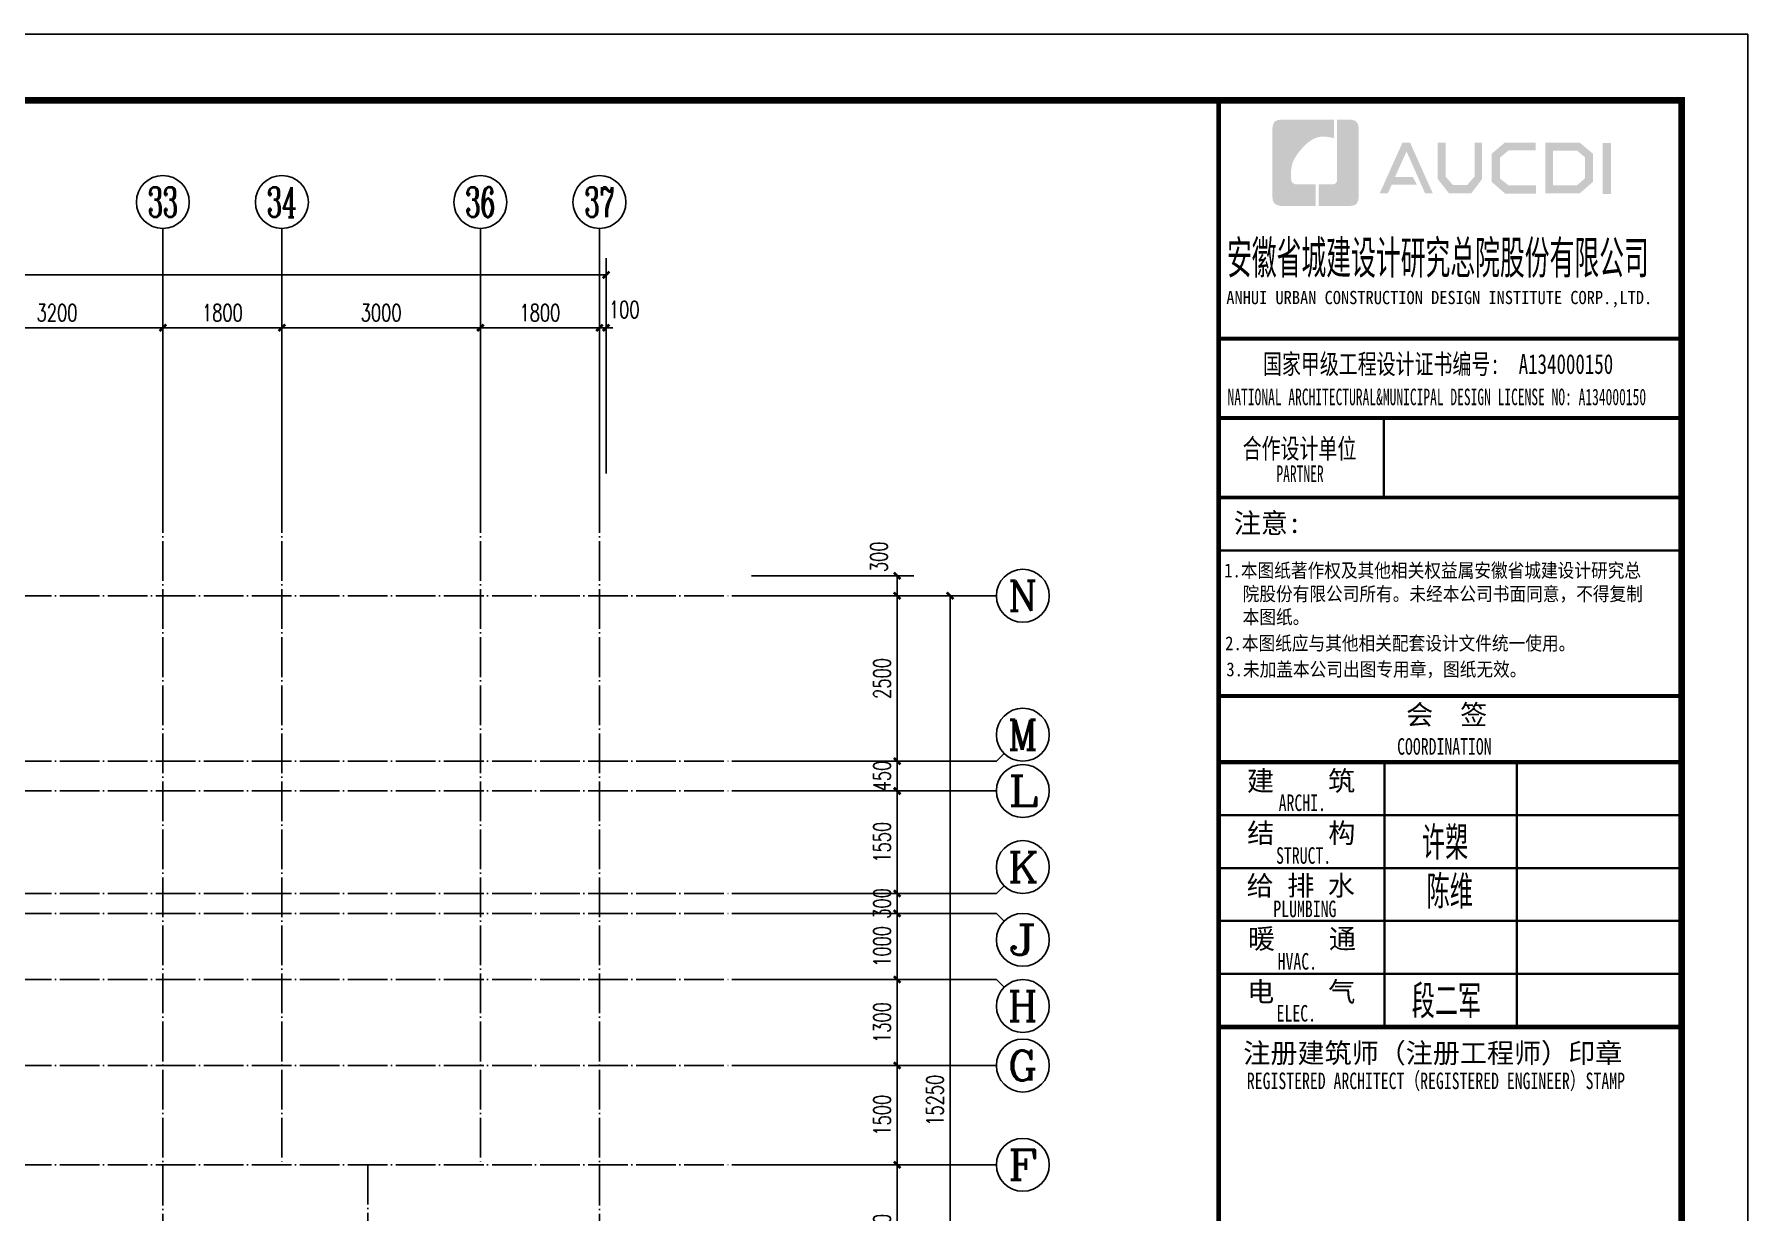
# Model space of a CAD drawing. Extents: x 393367 to 3005760, y 4998 to 826018.
# Drawn here: x 2398091 to 2423993, y 361369 to 379162 of the extents above; entities that cross this region are included whole.
import ezdxf
from ezdxf.enums import TextEntityAlignment as Align

# ---------------------------------------------------------------- set-up
doc = ezdxf.new("R2010")
doc.units = 0
doc.header["$LTSCALE"] = 1000
doc.linetypes.add('DOTE', pattern=[2.42, 2, -0.2, 0.02, -0.2])
doc.layers.get('0').update_dxf_attribs({"linetype": 'CONTINUOUS'})
doc.layers.get('Defpoints').update_dxf_attribs({"linetype": 'CONTINUOUS'})
for name, color, linetype in [('-TK', 7, 'CONTINUOUS'), ('AXIS', 3, 'CONTINUOUS'), ('AXIS_TEXT', 7, 'CONTINUOUS'), ('DOTE', 8, 'DOTE'), ('PUB_TITLE', 4, 'CONTINUOUS'), ('图框', 7, 'CONTINUOUS'), ('图签文字', 4, 'CONTINUOUS')]:
    doc.layers.add(name, color=color, linetype=linetype)
doc.layers.add('yichutu', color=7, linetype='CONTINUOUS', true_color=0xffffff, plot=False)
doc.styles.add('_TCH_AXIS', font='COMPLEX', dxfattribs={"bigfont": 'GBCBIG'})
doc.styles.add('_TCH_DIM_T3', font='SIMPLEX', dxfattribs={"width": 0.705882, "bigfont": 'GBCBIG'})
doc.styles.add('COMPLEX', font='COMPLEX')
doc.styles.add('HT', font='simhei.ttf')
doc.styles.add('建筑图签-1', font='simhei.ttf', dxfattribs={"width": 0.7})
doc.styles.add('建筑图签-2', font='TXT.shx', dxfattribs={"width": 0.5, "bigfont": 'HZTXT.shx'})
doc.dimstyles.new('_TCH_ARCH&&100', dxfattribs={"dimtxt": 255, "dimasz": 100, "dimexe": 250, "dimexo": 300, "dimgap": 100, "dimtad": 1, "dimdec": 0, "dimzin": 0, "dimdsep": 46, "dimtxsty": '_TCH_DIM_T3', "dimblk": 'ARCHTICK', "dimcen": 0.09, "dimclrt": 7, "dimazin": 2, "dimtfac": 1, "dimtdec": 0, "dimtix": 1, "dimtmove": 2, "dimatfit": 3, "dimldrblk": 'ARCHTICK', "dimfxl": 1, "dimtolj": 1, "dimtzin": 0, "dimarcsym": 0})

# ---------------------------------------------------------------- blocks, each defined once
blk = doc.blocks.new('_ArchTick')
at = {"color": 0, "linetype": 'ByBlock', "const_width": 0.4}
blk.add_lwpolyline([(-0.5, -0.5), (0.5, 0.5)], dxfattribs=at)
blk = doc.blocks.new('*D555')
at = {"layer": 'AXIS', "color": 0, "lineweight": -2, "transparency": 16777216}
for p, q in [((2406635, 372527), (2406635, 374977)), ((2406735, 372527), (2406735, 374977)), ((2406635, 374727), (2406535, 374727)), ((2406635, 374727), (2406735, 374727)), ((2406735, 374727), (2406835, 374727))]:
    blk.add_line(p, q, dxfattribs=at)
at = {"layer": 'Defpoints', "color": 0, "transparency": 16777216}
for p in [(2406735, 374727), (2406635, 372227), (2406735, 372227)]:
    blk.add_point(p, dxfattribs=at)
at = {"layer": 'AXIS', "color": 0, "lineweight": -2, "transparency": 16777216, "xscale": 100, "yscale": 100, "zscale": 100}
blk.add_blockref('_ArchTick', (2406635, 374727), dxfattribs=at)
at = {"layer": 'AXIS', "color": 0, "lineweight": -2, "transparency": 16777216, "xscale": 100, "yscale": 100, "zscale": 100, "rotation": 180}
blk.add_blockref('_ArchTick', (2406735, 374727), dxfattribs=at)
at = {"layer": 'AXIS', "color": 7, "transparency": 16777216, "insert": (2407010, 375002), "char_height": 255, "attachment_point": 5, "style": '_TCH_DIM_T3'}
blk.add_mtext('\\A1;100', dxfattribs=at)
blk = doc.blocks.new('*D556')
at = {"layer": 'AXIS', "color": 0, "lineweight": -2, "transparency": 16777216}
for p, q in [((2404835, 372527), (2404835, 374977)), ((2406635, 372527), (2406635, 374977)), ((2404835, 374727), (2406635, 374727))]:
    blk.add_line(p, q, dxfattribs=at)
at = {"layer": 'Defpoints', "color": 0, "transparency": 16777216}
for p in [(2406635, 374727), (2404835, 372227), (2406635, 372227)]:
    blk.add_point(p, dxfattribs=at)
at = {"layer": 'AXIS', "color": 0, "lineweight": -2, "transparency": 16777216, "xscale": 100, "yscale": 100, "zscale": 100, "rotation": 180}
blk.add_blockref('_ArchTick', (2404835, 374727), dxfattribs=at)
at = {"layer": 'AXIS', "color": 0, "lineweight": -2, "transparency": 16777216, "xscale": 100, "yscale": 100, "zscale": 100}
blk.add_blockref('_ArchTick', (2406635, 374727), dxfattribs=at)
at = {"layer": 'AXIS', "color": 7, "transparency": 16777216, "insert": (2405735, 374954), "char_height": 255, "attachment_point": 5, "style": '_TCH_DIM_T3'}
blk.add_mtext('\\A1;1800', dxfattribs=at)
blk = doc.blocks.new('*D557')
at = {"layer": 'AXIS', "color": 0, "lineweight": -2, "transparency": 16777216}
for p, q in [((2401835, 372527), (2401835, 374977)), ((2404835, 372527), (2404835, 374977)), ((2401835, 374727), (2404835, 374727))]:
    blk.add_line(p, q, dxfattribs=at)
at = {"layer": 'Defpoints', "color": 0, "transparency": 16777216}
for p in [(2404835, 374727), (2401835, 372227), (2404835, 372227)]:
    blk.add_point(p, dxfattribs=at)
at = {"layer": 'AXIS', "color": 0, "lineweight": -2, "transparency": 16777216, "xscale": 100, "yscale": 100, "zscale": 100, "rotation": 180}
blk.add_blockref('_ArchTick', (2401835, 374727), dxfattribs=at)
at = {"layer": 'AXIS', "color": 0, "lineweight": -2, "transparency": 16777216, "xscale": 100, "yscale": 100, "zscale": 100}
blk.add_blockref('_ArchTick', (2404835, 374727), dxfattribs=at)
at = {"layer": 'AXIS', "color": 7, "transparency": 16777216, "insert": (2403335, 374954), "char_height": 255, "attachment_point": 5, "style": '_TCH_DIM_T3'}
blk.add_mtext('\\A1;3000', dxfattribs=at)
blk = doc.blocks.new('*D558')
at = {"layer": 'AXIS', "color": 0, "lineweight": -2, "transparency": 16777216}
for p, q in [((2400035, 372527), (2400035, 374977)), ((2401835, 372527), (2401835, 374977)), ((2400035, 374727), (2401835, 374727))]:
    blk.add_line(p, q, dxfattribs=at)
at = {"layer": 'Defpoints', "color": 0, "transparency": 16777216}
for p in [(2401835, 374727), (2400035, 372227), (2401835, 372227)]:
    blk.add_point(p, dxfattribs=at)
at = {"layer": 'AXIS', "color": 0, "lineweight": -2, "transparency": 16777216, "xscale": 100, "yscale": 100, "zscale": 100, "rotation": 180}
blk.add_blockref('_ArchTick', (2400035, 374727), dxfattribs=at)
at = {"layer": 'AXIS', "color": 0, "lineweight": -2, "transparency": 16777216, "xscale": 100, "yscale": 100, "zscale": 100}
blk.add_blockref('_ArchTick', (2401835, 374727), dxfattribs=at)
at = {"layer": 'AXIS', "color": 7, "transparency": 16777216, "insert": (2400935, 374954), "char_height": 255, "attachment_point": 5, "style": '_TCH_DIM_T3'}
blk.add_mtext('\\A1;1800', dxfattribs=at)
blk = doc.blocks.new('*D559')
at = {"layer": 'AXIS', "color": 0, "lineweight": -2, "transparency": 16777216}
for p, q in [((2396835, 372527), (2396835, 374977)), ((2400035, 372527), (2400035, 374977)), ((2396835, 374727), (2400035, 374727))]:
    blk.add_line(p, q, dxfattribs=at)
at = {"layer": 'Defpoints', "color": 0, "transparency": 16777216}
for p in [(2400035, 374727), (2396835, 372227), (2400035, 372227)]:
    blk.add_point(p, dxfattribs=at)
at = {"layer": 'AXIS', "color": 0, "lineweight": -2, "transparency": 16777216, "xscale": 100, "yscale": 100, "zscale": 100, "rotation": 180}
blk.add_blockref('_ArchTick', (2396835, 374727), dxfattribs=at)
at = {"layer": 'AXIS', "color": 0, "lineweight": -2, "transparency": 16777216, "xscale": 100, "yscale": 100, "zscale": 100}
blk.add_blockref('_ArchTick', (2400035, 374727), dxfattribs=at)
at = {"layer": 'AXIS', "color": 7, "transparency": 16777216, "insert": (2398435, 374954), "char_height": 255, "attachment_point": 5, "style": '_TCH_DIM_T3'}
blk.add_mtext('\\A1;3200', dxfattribs=at)
blk = doc.blocks.new('*D572')
at = {"layer": 'AXIS', "color": 0, "lineweight": -2, "transparency": 16777216}
for p, q in [((2408935, 362077), (2411385, 362077)), ((2411135, 359977), (2411135, 362077)), ((2408935, 359977), (2411385, 359977))]:
    blk.add_line(p, q, dxfattribs=at)
at = {"layer": 'Defpoints', "color": 0, "transparency": 16777216}
for p in [(2408635, 362077), (2411135, 362077), (2408635, 359977)]:
    blk.add_point(p, dxfattribs=at)
at = {"layer": 'AXIS', "color": 0, "lineweight": -2, "transparency": 16777216, "xscale": 100, "yscale": 100, "zscale": 100}
for p, rotation in [((2411135, 362077), 90), ((2411135, 359977), 270)]:
    blk.add_blockref('_ArchTick', p, dxfattribs=dict(at, rotation=rotation))
at = {"layer": 'AXIS', "color": 7, "transparency": 16777216, "insert": (2410907, 361027), "char_height": 255, "attachment_point": 5, "rotation": 90, "style": '_TCH_DIM_T3'}
blk.add_mtext('\\A1;2100', dxfattribs=at)
blk = doc.blocks.new('*D573')
at = {"layer": 'AXIS', "color": 0, "lineweight": -2, "transparency": 16777216}
for p, q in [((2408935, 363577), (2411385, 363577)), ((2411135, 362077), (2411135, 363577)), ((2408935, 362077), (2411385, 362077))]:
    blk.add_line(p, q, dxfattribs=at)
at = {"layer": 'Defpoints', "color": 0, "transparency": 16777216}
for p in [(2408635, 363577), (2411135, 363577), (2408635, 362077)]:
    blk.add_point(p, dxfattribs=at)
at = {"layer": 'AXIS', "color": 0, "lineweight": -2, "transparency": 16777216, "xscale": 100, "yscale": 100, "zscale": 100}
for p, rotation in [((2411135, 363577), 90), ((2411135, 362077), 270)]:
    blk.add_blockref('_ArchTick', p, dxfattribs=dict(at, rotation=rotation))
at = {"layer": 'AXIS', "color": 7, "transparency": 16777216, "insert": (2410907, 362827), "char_height": 255, "attachment_point": 5, "rotation": 90, "style": '_TCH_DIM_T3'}
blk.add_mtext('\\A1;1500', dxfattribs=at)
blk = doc.blocks.new('*D574')
at = {"layer": 'AXIS', "color": 0, "lineweight": -2, "transparency": 16777216}
for p, q in [((2408935, 364877), (2411385, 364877)), ((2411135, 363577), (2411135, 364877)), ((2408935, 363577), (2411385, 363577))]:
    blk.add_line(p, q, dxfattribs=at)
at = {"layer": 'Defpoints', "color": 0, "transparency": 16777216}
for p in [(2408635, 364877), (2411135, 364877), (2408635, 363577)]:
    blk.add_point(p, dxfattribs=at)
at = {"layer": 'AXIS', "color": 0, "lineweight": -2, "transparency": 16777216, "xscale": 100, "yscale": 100, "zscale": 100}
for p, rotation in [((2411135, 364877), 90), ((2411135, 363577), 270)]:
    blk.add_blockref('_ArchTick', p, dxfattribs=dict(at, rotation=rotation))
at = {"layer": 'AXIS', "color": 7, "transparency": 16777216, "insert": (2410907, 364227), "char_height": 255, "attachment_point": 5, "rotation": 90, "style": '_TCH_DIM_T3'}
blk.add_mtext('\\A1;1300', dxfattribs=at)
blk = doc.blocks.new('*D575')
at = {"layer": 'AXIS', "color": 0, "lineweight": -2, "transparency": 16777216}
for p, q in [((2408935, 365877), (2411385, 365877)), ((2411135, 364877), (2411135, 365877)), ((2408935, 364877), (2411385, 364877))]:
    blk.add_line(p, q, dxfattribs=at)
at = {"layer": 'Defpoints', "color": 0, "transparency": 16777216}
for p in [(2408635, 365877), (2411135, 365877), (2408635, 364877)]:
    blk.add_point(p, dxfattribs=at)
at = {"layer": 'AXIS', "color": 0, "lineweight": -2, "transparency": 16777216, "xscale": 100, "yscale": 100, "zscale": 100}
for p, rotation in [((2411135, 365877), 90), ((2411135, 364877), 270)]:
    blk.add_blockref('_ArchTick', p, dxfattribs=dict(at, rotation=rotation))
at = {"layer": 'AXIS', "color": 7, "transparency": 16777216, "insert": (2410907, 365377), "char_height": 255, "attachment_point": 5, "rotation": 90, "style": '_TCH_DIM_T3'}
blk.add_mtext('\\A1;1000', dxfattribs=at)
blk = doc.blocks.new('*D576')
at = {"layer": 'AXIS', "color": 0, "lineweight": -2, "transparency": 16777216}
for p, q in [((2411135, 366177), (2411135, 366277)), ((2408935, 366177), (2411385, 366177)), ((2411135, 365877), (2411135, 366177)), ((2408935, 365877), (2411385, 365877)), ((2411135, 365877), (2411135, 365777))]:
    blk.add_line(p, q, dxfattribs=at)
at = {"layer": 'Defpoints', "color": 0, "transparency": 16777216}
for p in [(2408635, 366177), (2411135, 366177), (2408635, 365877)]:
    blk.add_point(p, dxfattribs=at)
at = {"layer": 'AXIS', "color": 0, "lineweight": -2, "transparency": 16777216, "xscale": 100, "yscale": 100, "zscale": 100}
for p, rotation in [((2411135, 366177), 270), ((2411135, 365877), 90)]:
    blk.add_blockref('_ArchTick', p, dxfattribs=dict(at, rotation=rotation))
at = {"layer": 'AXIS', "color": 7, "transparency": 16777216, "insert": (2410907, 366027), "char_height": 255, "attachment_point": 5, "rotation": 90, "style": '_TCH_DIM_T3'}
blk.add_mtext('\\A1;300', dxfattribs=at)
blk = doc.blocks.new('*D577')
at = {"layer": 'AXIS', "color": 0, "lineweight": -2, "transparency": 16777216}
for p, q in [((2408935, 367727), (2411385, 367727)), ((2411135, 366177), (2411135, 367727)), ((2408935, 366177), (2411385, 366177))]:
    blk.add_line(p, q, dxfattribs=at)
at = {"layer": 'Defpoints', "color": 0, "transparency": 16777216}
for p in [(2408635, 367727), (2411135, 367727), (2408635, 366177)]:
    blk.add_point(p, dxfattribs=at)
at = {"layer": 'AXIS', "color": 0, "lineweight": -2, "transparency": 16777216, "xscale": 100, "yscale": 100, "zscale": 100}
for p, rotation in [((2411135, 367727), 90), ((2411135, 366177), 270)]:
    blk.add_blockref('_ArchTick', p, dxfattribs=dict(at, rotation=rotation))
at = {"layer": 'AXIS', "color": 7, "transparency": 16777216, "insert": (2410907, 366952), "char_height": 255, "attachment_point": 5, "rotation": 90, "style": '_TCH_DIM_T3'}
blk.add_mtext('\\A1;1550', dxfattribs=at)
blk = doc.blocks.new('*D578')
at = {"layer": 'AXIS', "color": 0, "lineweight": -2, "transparency": 16777216}
for p, q in [((2408935, 370677), (2412185, 370677)), ((2411935, 355427), (2411935, 370677)), ((2408935, 355427), (2412185, 355427))]:
    blk.add_line(p, q, dxfattribs=at)
at = {"layer": 'Defpoints', "color": 0, "transparency": 16777216}
for p in [(2408635, 370677), (2411935, 370677), (2408635, 355427)]:
    blk.add_point(p, dxfattribs=at)
at = {"layer": 'AXIS', "color": 0, "lineweight": -2, "transparency": 16777216, "xscale": 100, "yscale": 100, "zscale": 100}
for p, rotation in [((2411935, 370677), 90), ((2411935, 355427), 270)]:
    blk.add_blockref('_ArchTick', p, dxfattribs=dict(at, rotation=rotation))
at = {"layer": 'AXIS', "color": 7, "transparency": 16777216, "insert": (2411707, 363052), "char_height": 255, "attachment_point": 5, "rotation": 90, "style": '_TCH_DIM_T3'}
blk.add_mtext('\\A1;15250', dxfattribs=at)
blk = doc.blocks.new('*D613')
at = {"layer": 'AXIS', "color": 0, "lineweight": -2, "transparency": 16777216}
for p, q in [((2351735, 372527), (2351735, 375777)), ((2406735, 372527), (2406735, 375777)), ((2351735, 375527), (2406735, 375527))]:
    blk.add_line(p, q, dxfattribs=at)
at = {"layer": 'Defpoints', "color": 0, "transparency": 16777216}
for p in [(2406735, 375527), (2351735, 372227), (2406735, 372227)]:
    blk.add_point(p, dxfattribs=at)
at = {"layer": 'AXIS', "color": 0, "lineweight": -2, "transparency": 16777216, "xscale": 100, "yscale": 100, "zscale": 100, "rotation": 180}
blk.add_blockref('_ArchTick', (2351735, 375527), dxfattribs=at)
at = {"layer": 'AXIS', "color": 0, "lineweight": -2, "transparency": 16777216, "xscale": 100, "yscale": 100, "zscale": 100}
blk.add_blockref('_ArchTick', (2406735, 375527), dxfattribs=at)
at = {"layer": 'AXIS', "color": 7, "transparency": 16777216, "insert": (2379235, 375754), "char_height": 255, "attachment_point": 5, "style": '_TCH_DIM_T3'}
blk.add_mtext('\\A1;55000', dxfattribs=at)
blk = doc.blocks.new('_axiso')
blk.add_circle((0, 0), 0.5)
at = {"layer": 'AXIS_TEXT', "style": 'COMPLEX', "width": 1.041667}
blk.add_attdef('A', text='', height=0.56, dxfattribs=at).set_placement((-0.25, -0.28), (0.25, -0.28), align=Align.FIT)
blk = doc.blocks.new('院标1')
h = blk.add_hatch(color=150)
h.dxf.hatch_style = 1
h.set_gradient(color1=(33, 113, 253), color2=(33, 113, 253), tint=1, name='INVCURVED')
edge = h.paths.add_edge_path()
edge.add_spline(control_points=[(116373, 648379), (116379, 648379), (116382, 648379), (116391, 648379), (116391, 648379), (116391, 648379), (116616, 648379), (116616, 648379), (116616, 648379), (116616, 648379), (116616, 648054), (116616, 648054), (116616, 648054), (116616, 648054), (116108, 648054), (116108, 648054), (116108, 648054), (116028, 648054), (115963, 648111), (115963, 648199), (115963, 648199), (115963, 648199), (115963, 649215), (115963, 649215), (115963, 649215), (115963, 649295), (116018, 649360), (116108, 649360), (116108, 649360), (116108, 649360), (116897, 649360), (116897, 649360), (116897, 649360), (116897, 649360), (116897, 649080), (116897, 649080), (116897, 649080), (116897, 649080), (116566, 649140), (116356, 648859), (116356, 648859), (116245, 648719), (116240, 648545), (116247, 648466), (116247, 648466), (116254, 648386), (116247, 648466), (116247, 648466), (116247, 648466), (116247, 648466), (116258, 648374), (116373, 648379)], knot_values=[0, 0, 0, 0, 0.071429, 0.071429, 0.071429, 0.107143, 0.142857, 0.142857, 0.142857, 0.178571, 0.214286, 0.214286, 0.214286, 0.25, 0.285714, 0.285714, 0.285714, 0.321429, 0.357143, 0.357143, 0.357143, 0.392857, 0.428571, 0.428571, 0.428571, 0.464286, 0.5, 0.5, 0.5, 0.535714, 0.571429, 0.571429, 0.571429, 0.607143, 0.642857, 0.642857, 0.642857, 0.678571, 0.714286, 0.714286, 0.714286, 0.75, 0.785714, 0.785714, 0.785714, 0.821429, 0.857143, 0.857143, 0.857143, 0.928571, 1, 1, 1, 1], degree=3, periodic=0)
h = blk.add_hatch(color=150)
h.dxf.hatch_style = 1
h.set_gradient(color1=(33, 113, 253), color2=(33, 113, 253), tint=1, name='INVCURVED')
edge = h.paths.add_edge_path()
edge.add_spline(control_points=[(117268, 649215), (117268, 649215), (117268, 648199), (117268, 648199), (117268, 648199), (117268, 648114), (117212, 648054), (117123, 648054), (117123, 648054), (117123, 648054), (116663, 648054), (116663, 648054), (116663, 648054), (116663, 648054), (116663, 648379), (116663, 648379), (116663, 648379), (116663, 648379), (116865, 648379), (116865, 648379), (116865, 648379), (116907, 648379), (116941, 648413), (116941, 648455), (116941, 648455), (116941, 648455), (116941, 649360), (116941, 649360), (116941, 649360), (116941, 649360), (117123, 649360), (117123, 649360), (117123, 649360), (117204, 649360), (117268, 649306), (117268, 649215)], knot_values=[0, 0, 0, 0, 0.1, 0.1, 0.1, 0.15, 0.2, 0.2, 0.2, 0.25, 0.3, 0.3, 0.3, 0.35, 0.4, 0.4, 0.4, 0.45, 0.5, 0.5, 0.5, 0.55, 0.6, 0.6, 0.6, 0.65, 0.7, 0.7, 0.7, 0.75, 0.8, 0.8, 0.8, 0.9, 1, 1, 1, 1], degree=3, periodic=0)
blk = doc.blocks.new('A1')
at = {"layer": 'PUB_TITLE'}
h = blk.add_hatch(color=147, dxfattribs=at)
h.paths.add_polyline_path([(81908, 57758), (82034, 57758), (82034, 56988), (81908, 56988)])
h.paths.add_polyline_path([(81156, 57642), (81156, 57116), (81516, 57116), (81640, 57223), (81640, 57541), (81520, 57642)], flags=16)
h.paths.add_polyline_path([(81038, 57760), (81038, 56998), (81560, 56998), (81759, 57168), (81759, 57596), (81563, 57760)])
h.paths.add_polyline_path([(80895, 57764), (80895, 57648), (80488, 57648), (80355, 57537), (80355, 57218), (80488, 57115), (80897, 57115), (80897, 56993), (80433, 56993), (80231, 57168), (80231, 57596), (80429, 57764)])
h.paths.add_polyline_path([(79412, 57762), (79532, 57762), (79532, 57251), (79646, 57120), (79857, 57120), (79971, 57251), (79971, 57762), (80085, 57762), (80085, 57214), (79921, 56997), (79583, 56997), (79412, 57216)])
h.paths.add_polyline_path([(78880, 57760), (78997, 57760), (79339, 56996), (79223, 56996), (78942, 57630), (78767, 57242), (79038, 57242), (79099, 57127), (78718, 57127), (78659, 56994), (78536, 56994)])
blk.add_lwpolyline([(0, 59400), (0, 0), (84100, 0), (84100, 59400)], close=True)
at = {"const_width": 100}
blk.add_lwpolyline([(2500, 58400), (2500, 1000), (83100, 1000), (83100, 58400)], close=True, dxfattribs=at)
at = {"layer": '图框'}
for p, q in [((76100, 54800), (83100, 54800)), ((76100, 54800), (83100, 54800)), ((76100, 53600), (83100, 53600))]:
    blk.add_line(p, q, dxfattribs=at)
for points, const_width in [([(76100, 1000), (76100, 58400)], 70), ([(76100, 54800), (83100, 54800)], 60), ([(76100, 53600), (83100, 53600)], 60), ([(76100, 53600), (83100, 53600)], 60), ([(78600, 53600), (78600, 52400)], 35), ([(76100, 52400), (83100, 52400)], 60), ([(76100, 52400), (83100, 52400)], 60), ([(76100, 51599), (83100, 51599)], 35), ([(76108, 49400), (83108, 49400)], 60), ([(76108, 48400), (83108, 48400)], 70), ([(76108, 48400), (83108, 48400)], 70), ([(78608, 48400), (78608, 44400)], 35), ([(80608, 48400), (80608, 44400)], 35), ([(76108, 47600), (83108, 47600)], 35), ([(76108, 46800), (83108, 46800)], 35), ([(76108, 46000), (83108, 46000)], 35), ([(76108, 45200), (83108, 45200)], 35), ([(76108, 44400), (83108, 44400)], 70)]:
    blk.add_lwpolyline(points, dxfattribs=dict(at, const_width=const_width))
blk.add_blockref('院标1', (-39049, -591249))
at = {"layer": 'PUB_TITLE', "style": 'HT', "width": 0.88}
for s, p in [('1.本图纸著作权及其他相关权益属安徽省城建设计研究总', (76186, 51193)), ('院股份有限公司所有。未经本公司书面同意，不得复制', (76465, 50839)), ('本图纸。', (76465, 50489)), (' 2.本图纸应与其他相关配套设计文件统一使用。 ', (76075, 50092)), ('3.未加盖本公司出图专用章，图纸无效。', (76218, 49698))]:
    blk.add_text(s, height=210, dxfattribs=at).set_placement(p)
at = {"layer": '图签文字', "color": 7, "style": '建筑图签-1'}
for s, height, width, p in [('安徽省城建设计研究总院股份有限公司', 500, 0.55, (76228, 55777)), ('国家甲级工程设计证书编号:  A134000150', 300, 0.7, (76772, 54267)), ('合作设计单位', 300, 0.7, (76465, 52990))]:
    blk.add_text(s, height=height, dxfattribs=dict(at, width=width)).set_placement(p)
at = {"layer": '图签文字', "linetype": 'Continuous', "style": '建筑图签-1', "width": 0.91}
blk.add_text('ANHUI URBAN CONSTRUCTION DESIGN INSTITUTE CORP.,LTD.', height=200, dxfattribs=at).set_placement((76218, 55322))
at = {"layer": '图签文字', "style": '建筑图签-1'}
for s, width, p in [('NATIONAL ARCHITECTURAL&MUNICIPAL DESIGN LICENSE NO: A134000150', 0.6, (76237, 53795)), ('PARTNER', 0.6, (76975, 52634)), ('COORDINATION', 0.7, (78800, 48513)), ('ARCHI.', 0.7, (77009, 47662)), ('STRUCT.', 0.7, (76970, 46865)), ('PLUMBING', 0.7, (76929, 46058)), ('HVAC.', 0.7, (76994, 45265)), ('ELEC.', 0.7, (76978, 44480)), ('REGISTERED ARCHITECT（REGISTERED ENGINEER）STAMP', 0.7, (76529, 43459))]:
    blk.add_text(s, height=250, dxfattribs=dict(at, width=width)).set_placement(p)
at = {"layer": '图签文字', "color": 7, "style": '建筑图签-1'}
for s, p in [('注意:', (76331, 51863)), ('会  签', (78935, 48968)), ('建    筑', (76530, 47967)), ('结    构', (76534, 47179)), ('给 排 水', (76525, 46385)), ('暖    通', (76543, 45582)), ('电    气', (76533, 44782)), ('注册建筑师（注册工程师）印章', (76475, 43854))]:
    blk.add_text(s, height=300, dxfattribs=at).set_placement(p)
at = {"layer": '图签文字', "color": 1, "style": '建筑图签-2', "width": 0.7}
for s, p in [('许槊', (79175, 46928)), ('陈维', (79246, 46187)), ('段二军', (79021, 44532))]:
    blk.add_text(s, height=500, dxfattribs=at).set_placement(p)
blk = doc.blocks.new('*D522')
at = {"layer": 'AXIS', "color": 0, "lineweight": -2, "transparency": 16777216}
for p, q in [((2408935, 370677), (2411385, 370677)), ((2411135, 368177), (2411135, 370677)), ((2408935, 368177), (2411385, 368177))]:
    blk.add_line(p, q, dxfattribs=at)
at = {"layer": 'Defpoints', "color": 0, "transparency": 16777216}
for p in [(2408635, 370677), (2411135, 370677), (2408635, 368177)]:
    blk.add_point(p, dxfattribs=at)
at = {"layer": 'AXIS', "color": 0, "lineweight": -2, "transparency": 16777216, "xscale": 100, "yscale": 100, "zscale": 100}
for p, rotation in [((2411135, 370677), 90), ((2411135, 368177), 270)]:
    blk.add_blockref('_ArchTick', p, dxfattribs=dict(at, rotation=rotation))
at = {"layer": 'AXIS', "color": 7, "transparency": 16777216, "insert": (2410907, 369427), "char_height": 255, "attachment_point": 5, "rotation": 90, "style": '_TCH_DIM_T3'}
blk.add_mtext('\\A1;2500', dxfattribs=at)
blk = doc.blocks.new('*D523')
at = {"layer": 'AXIS', "color": 0, "lineweight": -2, "transparency": 16777216}
for p, q in [((2408935, 370977), (2411385, 370977)), ((2411135, 370677), (2411135, 370977)), ((2408935, 370677), (2411385, 370677))]:
    blk.add_line(p, q, dxfattribs=at)
at = {"layer": 'Defpoints', "color": 0, "transparency": 16777216}
for p in [(2408635, 370977), (2411135, 370977), (2408635, 370677)]:
    blk.add_point(p, dxfattribs=at)
at = {"layer": 'AXIS', "color": 0, "lineweight": -2, "transparency": 16777216, "xscale": 100, "yscale": 100, "zscale": 100}
for p, rotation in [((2411135, 370977), 90), ((2411135, 370677), 270)]:
    blk.add_blockref('_ArchTick', p, dxfattribs=dict(at, rotation=rotation))
at = {"layer": 'AXIS', "color": 7, "transparency": 16777216, "insert": (2410860, 371266), "char_height": 255, "attachment_point": 5, "rotation": 90, "style": '_TCH_DIM_T3'}
blk.add_mtext('\\A1;300', dxfattribs=at)
blk = doc.blocks.new('*D527')
at = {"layer": 'AXIS', "color": 0, "lineweight": -2, "transparency": 16777216}
for p, q in [((2408935, 368177), (2411385, 368177)), ((2411135, 368177), (2411135, 368277)), ((2411135, 367727), (2411135, 368177)), ((2408935, 367727), (2411385, 367727)), ((2411135, 367727), (2411135, 367627))]:
    blk.add_line(p, q, dxfattribs=at)
at = {"layer": 'Defpoints', "color": 0, "transparency": 16777216}
for p in [(2408635, 368177), (2411135, 368177), (2408635, 367727)]:
    blk.add_point(p, dxfattribs=at)
at = {"layer": 'AXIS', "color": 0, "lineweight": -2, "transparency": 16777216, "xscale": 100, "yscale": 100, "zscale": 100}
for p, rotation in [((2411135, 368177), 270), ((2411135, 367727), 90)]:
    blk.add_blockref('_ArchTick', p, dxfattribs=dict(at, rotation=rotation))
at = {"layer": 'AXIS', "color": 7, "transparency": 16777216, "insert": (2410907, 367952), "char_height": 255, "attachment_point": 5, "rotation": 90, "style": '_TCH_DIM_T3'}
blk.add_mtext('\\A1;450', dxfattribs=at)
blk = doc.blocks.new('yct-841-594-84100-59400-100-1000')
at = {"layer": 'yichutu', "color": 7, "true_color": 0xffffff}
blk.add_lwpolyline([(0, 0), (0, 59400), (84100, 59400), (84100, 0)], close=True, dxfattribs=at)

msp = doc.modelspace()

# ---------------------------------------------------------------- linework, layer by layer
at = {"layer": 'AXIS'}
for p, q in [((2400034.75935, 372226.98994), (2400034.75935, 376226.98994)), ((2401834.75935, 372226.98994), (2401834.75935, 376226.98994)), ((2404834.75935, 372226.98994), (2404834.75935, 376226.98994)), ((2406634.75935, 372226.98994), (2406634.75935, 376226.98994)), ((2408634.75935, 370676.98994), (2412634.75935, 370676.98994)), ((2408634.75935, 368176.98994), (2412634.75935, 368176.98994)), ((2412751.91663, 368294.14723), (2412634.75935, 368176.98994)), ((2408634.75935, 367726.98994), (2412634.75935, 367726.98994)), ((2412751.91663, 366294.14723), (2412634.75935, 366176.98994)), ((2408634.75935, 366176.98994), (2412634.75935, 366176.98994)), ((2408634.75935, 365876.98994), (2412634.75935, 365876.98994)), ((2412751.91663, 365759.83266), (2412634.75935, 365876.98994)), ((2408634.75935, 364876.98994), (2412634.75935, 364876.98994)), ((2412751.91663, 364759.83265), (2412634.75935, 364876.98994)), ((2408634.75935, 363576.98994), (2412634.75935, 363576.98994)), ((2408634.75935, 362076.98994), (2412634.75935, 362076.98994))]:
    msp.add_line(p, q, dxfattribs=at)
at = {"layer": 'DOTE', "linetype": 'DOTE', "ltscale": 0.3}
for p, q in [((2400034.75935, 372226.98994), (2400034.75935, 353676.98994)), ((2401834.75935, 372226.98994), (2401834.75935, 362076.98994)), ((2404834.75935, 372226.98994), (2404834.75935, 362076.98994)), ((2406634.75935, 372226.98994), (2406634.75935, 353676.98994)), ((2349834.75935, 370676.98994), (2408634.75935, 370676.98994)), ((2349834.75935, 368176.98994), (2408634.75935, 368176.98994)), ((2349834.75935, 367726.98994), (2408634.75935, 367726.98994)), ((2349834.75935, 366176.98994), (2408634.75935, 366176.98994)), ((2349834.75935, 365876.98994), (2408634.75935, 365876.98994)), ((2349834.75935, 364876.98994), (2408634.75935, 364876.98994)), ((2349834.75935, 363576.98994), (2408634.75935, 363576.98994)), ((2349834.75935, 362076.98994), (2408634.75935, 362076.98994)), ((2403134.75935, 362076.98994), (2403134.75935, 353676.98994))]:
    msp.add_line(p, q, dxfattribs=at)

# ---------------------------------------------------------------- block references
at = {"layer": '-TK'}
msp.add_blockref('A1', (2339893.38356, 319762.12225), dxfattribs=at)
at = {"layer": 'AXIS'}
ref = msp.add_blockref('_axiso', (2400034.75935, 376626.98994), dxfattribs=dict(at, xscale=800, yscale=800, zscale=800))
ref.add_attrib('A', '33', dxfattribs={"layer": 'AXIS_TEXT', "height": 452.54834, "style": '_TCH_AXIS', "width": 0.636364}).set_placement((2399808.48518, 376400.71577), (2400261.03352, 376400.71577), align=Align.FIT)
ref = msp.add_blockref('_axiso', (2401834.75935, 376626.98994), dxfattribs=dict(at, xscale=800, yscale=800, zscale=800))
ref.add_attrib('A', '34', dxfattribs={"layer": 'AXIS_TEXT', "height": 452.54834, "style": '_TCH_AXIS', "width": 0.6}).set_placement((2401608.48518, 376400.71577), (2402061.03352, 376400.71577), align=Align.FIT)
ref = msp.add_blockref('_axiso', (2404834.75935, 376626.98994), dxfattribs=dict(at, xscale=800, yscale=800, zscale=800))
ref.add_attrib('A', '36', dxfattribs={"layer": 'AXIS_TEXT', "height": 452.54834, "style": '_TCH_AXIS', "width": 0.636364}).set_placement((2404608.48518, 376400.71577), (2405061.03352, 376400.71577), align=Align.FIT)
ref = msp.add_blockref('_axiso', (2406634.75935, 376626.98994), dxfattribs=dict(at, xscale=800, yscale=800, zscale=800))
ref.add_attrib('A', '37', dxfattribs={"layer": 'AXIS_TEXT', "height": 452.54834, "style": '_TCH_AXIS', "width": 0.636364}).set_placement((2406408.48518, 376400.71577), (2406861.03352, 376400.71577), align=Align.FIT)
ref = msp.add_blockref('_axiso', (2413034.75935, 370676.98994), dxfattribs=dict(at, xscale=800, yscale=800, zscale=800))
ref.add_attrib('A', 'N', dxfattribs={"layer": 'AXIS_TEXT', "height": 452.54834, "style": '_TCH_AXIS', "width": 1.105263}).set_placement((2412808.48518, 370450.71577), (2413261.03352, 370450.71577), align=Align.FIT)
ref = msp.add_blockref('_axiso', (2413034.75935, 368576.98994), dxfattribs=dict(at, xscale=800, yscale=800, zscale=800))
ref.add_attrib('A', 'M', dxfattribs={"layer": 'AXIS_TEXT', "height": 452.54834, "style": '_TCH_AXIS'}).set_placement((2412808.48518, 368350.71577), (2413261.03352, 368350.71577), align=Align.FIT)
ref = msp.add_blockref('_axiso', (2413034.75935, 367726.98994), dxfattribs=dict(at, xscale=800, yscale=800, zscale=800))
ref.add_attrib('A', 'L', dxfattribs={"layer": 'AXIS_TEXT', "height": 452.54834, "style": '_TCH_AXIS', "width": 1.4}).set_placement((2412808.48518, 367500.71577), (2413261.03352, 367500.71577), align=Align.FIT)
ref = msp.add_blockref('_axiso', (2413034.75935, 366576.98994), dxfattribs=dict(at, xscale=800, yscale=800, zscale=800))
ref.add_attrib('A', 'K', dxfattribs={"layer": 'AXIS_TEXT', "height": 452.54834, "style": '_TCH_AXIS', "width": 1.105263}).set_placement((2412808.48518, 366350.71577), (2413261.03352, 366350.71577), align=Align.FIT)
ref = msp.add_blockref('_axiso', (2413034.75935, 365476.98994), dxfattribs=dict(at, xscale=800, yscale=800, zscale=800))
ref.add_attrib('A', 'J', dxfattribs={"layer": 'AXIS_TEXT', "height": 452.54834, "style": '_TCH_AXIS', "width": 1.909091}).set_placement((2412808.48518, 365250.71577), (2413261.03352, 365250.71577), align=Align.FIT)
ref = msp.add_blockref('_axiso', (2413034.75935, 364476.98994), dxfattribs=dict(at, xscale=800, yscale=800, zscale=800))
ref.add_attrib('A', 'H', dxfattribs={"layer": 'AXIS_TEXT', "height": 452.54834, "style": '_TCH_AXIS', "width": 1.05}).set_placement((2412808.48518, 364250.71577), (2413261.03352, 364250.71577), align=Align.FIT)
ref = msp.add_blockref('_axiso', (2413034.75935, 363576.98994), dxfattribs=dict(at, xscale=800, yscale=800, zscale=800))
ref.add_attrib('A', 'G', dxfattribs={"layer": 'AXIS_TEXT', "height": 452.54834, "style": '_TCH_AXIS', "width": 1.166667}).set_placement((2412808.48518, 363350.71577), (2413261.03352, 363350.71577), align=Align.FIT)
ref = msp.add_blockref('_axiso', (2413034.75935, 362076.98994), dxfattribs=dict(at, xscale=800, yscale=800, zscale=800))
ref.add_attrib('A', 'F', dxfattribs={"layer": 'AXIS_TEXT', "height": 452.54834, "style": '_TCH_AXIS', "width": 1.3125}).set_placement((2412808.48518, 361850.71577), (2413261.03352, 361850.71577), align=Align.FIT)
at = {"layer": 'yichutu'}
msp.add_blockref('yct-841-594-84100-59400-100-1000', (2339893.38356, 319762.12225), dxfattribs=at)

# ---------------------------------------------------------------- dimensions: what is measured, and where the dimension line sits
at = {"layer": 'AXIS'}
for p1, p2, distance, picture, middle in [((2351734.75935, 372226.98994), (2406734.75935, 372226.98994), 3300, '*D613', (2379234.75935, 375754.48994)), ((2396834.75935, 372226.98994), (2400034.75935, 372226.98994), 2500, '*D559', (2398434.75935, 374954.48994)), ((2400034.75935, 372226.98994), (2401834.75935, 372226.98994), 2500, '*D558', (2400934.75935, 374954.48994)), ((2401834.75935, 372226.98994), (2404834.75935, 372226.98994), 2500, '*D557', (2403334.75935, 374954.48994)), ((2404834.75935, 372226.98994), (2406634.75935, 372226.98994), 2500, '*D556', (2405734.75935, 374954.48994)), ((2408634.75935, 355426.98994), (2408634.75935, 370676.98994), -3300, '*D578', (2411707.25935, 363051.98994)), ((2408634.75935, 368176.98994), (2408634.75935, 370676.98994), -2500, '*D522', (2410907.25935, 369426.98994)), ((2408634.75935, 367726.98994), (2408634.75935, 368176.98994), -2500, '*D527', (2410907.25935, 367951.98994)), ((2408634.75935, 366176.98994), (2408634.75935, 367726.98994), -2500, '*D577', (2410907.25935, 366951.98994)), ((2408634.75935, 365876.98994), (2408634.75935, 366176.98994), -2500, '*D576', (2410907.25935, 366026.98994)), ((2408634.75935, 364876.98994), (2408634.75935, 365876.98994), -2500, '*D575', (2410907.25935, 365376.98994)), ((2408634.75935, 363576.98994), (2408634.75935, 364876.98994), -2500, '*D574', (2410907.25935, 364226.98994)), ((2408634.75935, 362076.98994), (2408634.75935, 363576.98994), -2500, '*D573', (2410907.25935, 362826.98994)), ((2408634.75935, 359976.98994), (2408634.75935, 362076.98994), -2500, '*D572', (2410907.25935, 361026.98994))]:
    dim = msp.add_aligned_dim(p1=p1, p2=p2, distance=distance, dimstyle='_TCH_ARCH&&100', dxfattribs=at)
    dim.commit()
    dim.dimension.update_dxf_attribs({"geometry": picture, "text_midpoint": middle})
for base, p1, p2, angle, picture, middle in [((2406734.75935, 374726.98994), (2406634.75935, 372226.98994), (2406734.75935, 372226.98994), 0, '*D555', (2407009.75935, 375001.98994)), ((2411134.75935, 370977.09549), (2408634.75935, 370676.98994), (2408634.75935, 370977.09549), 90, '*D523', (2410859.75935, 371266.09549))]:
    dim = msp.add_linear_dim(base=base, p1=p1, p2=p2, angle=angle, dimstyle='_TCH_ARCH&&100', dxfattribs=at)
    dim.commit()
    dim.dimension.update_dxf_attribs({"geometry": picture, "text_midpoint": middle, "dimtype": 161})

doc.saveas('drawing.dxf')
